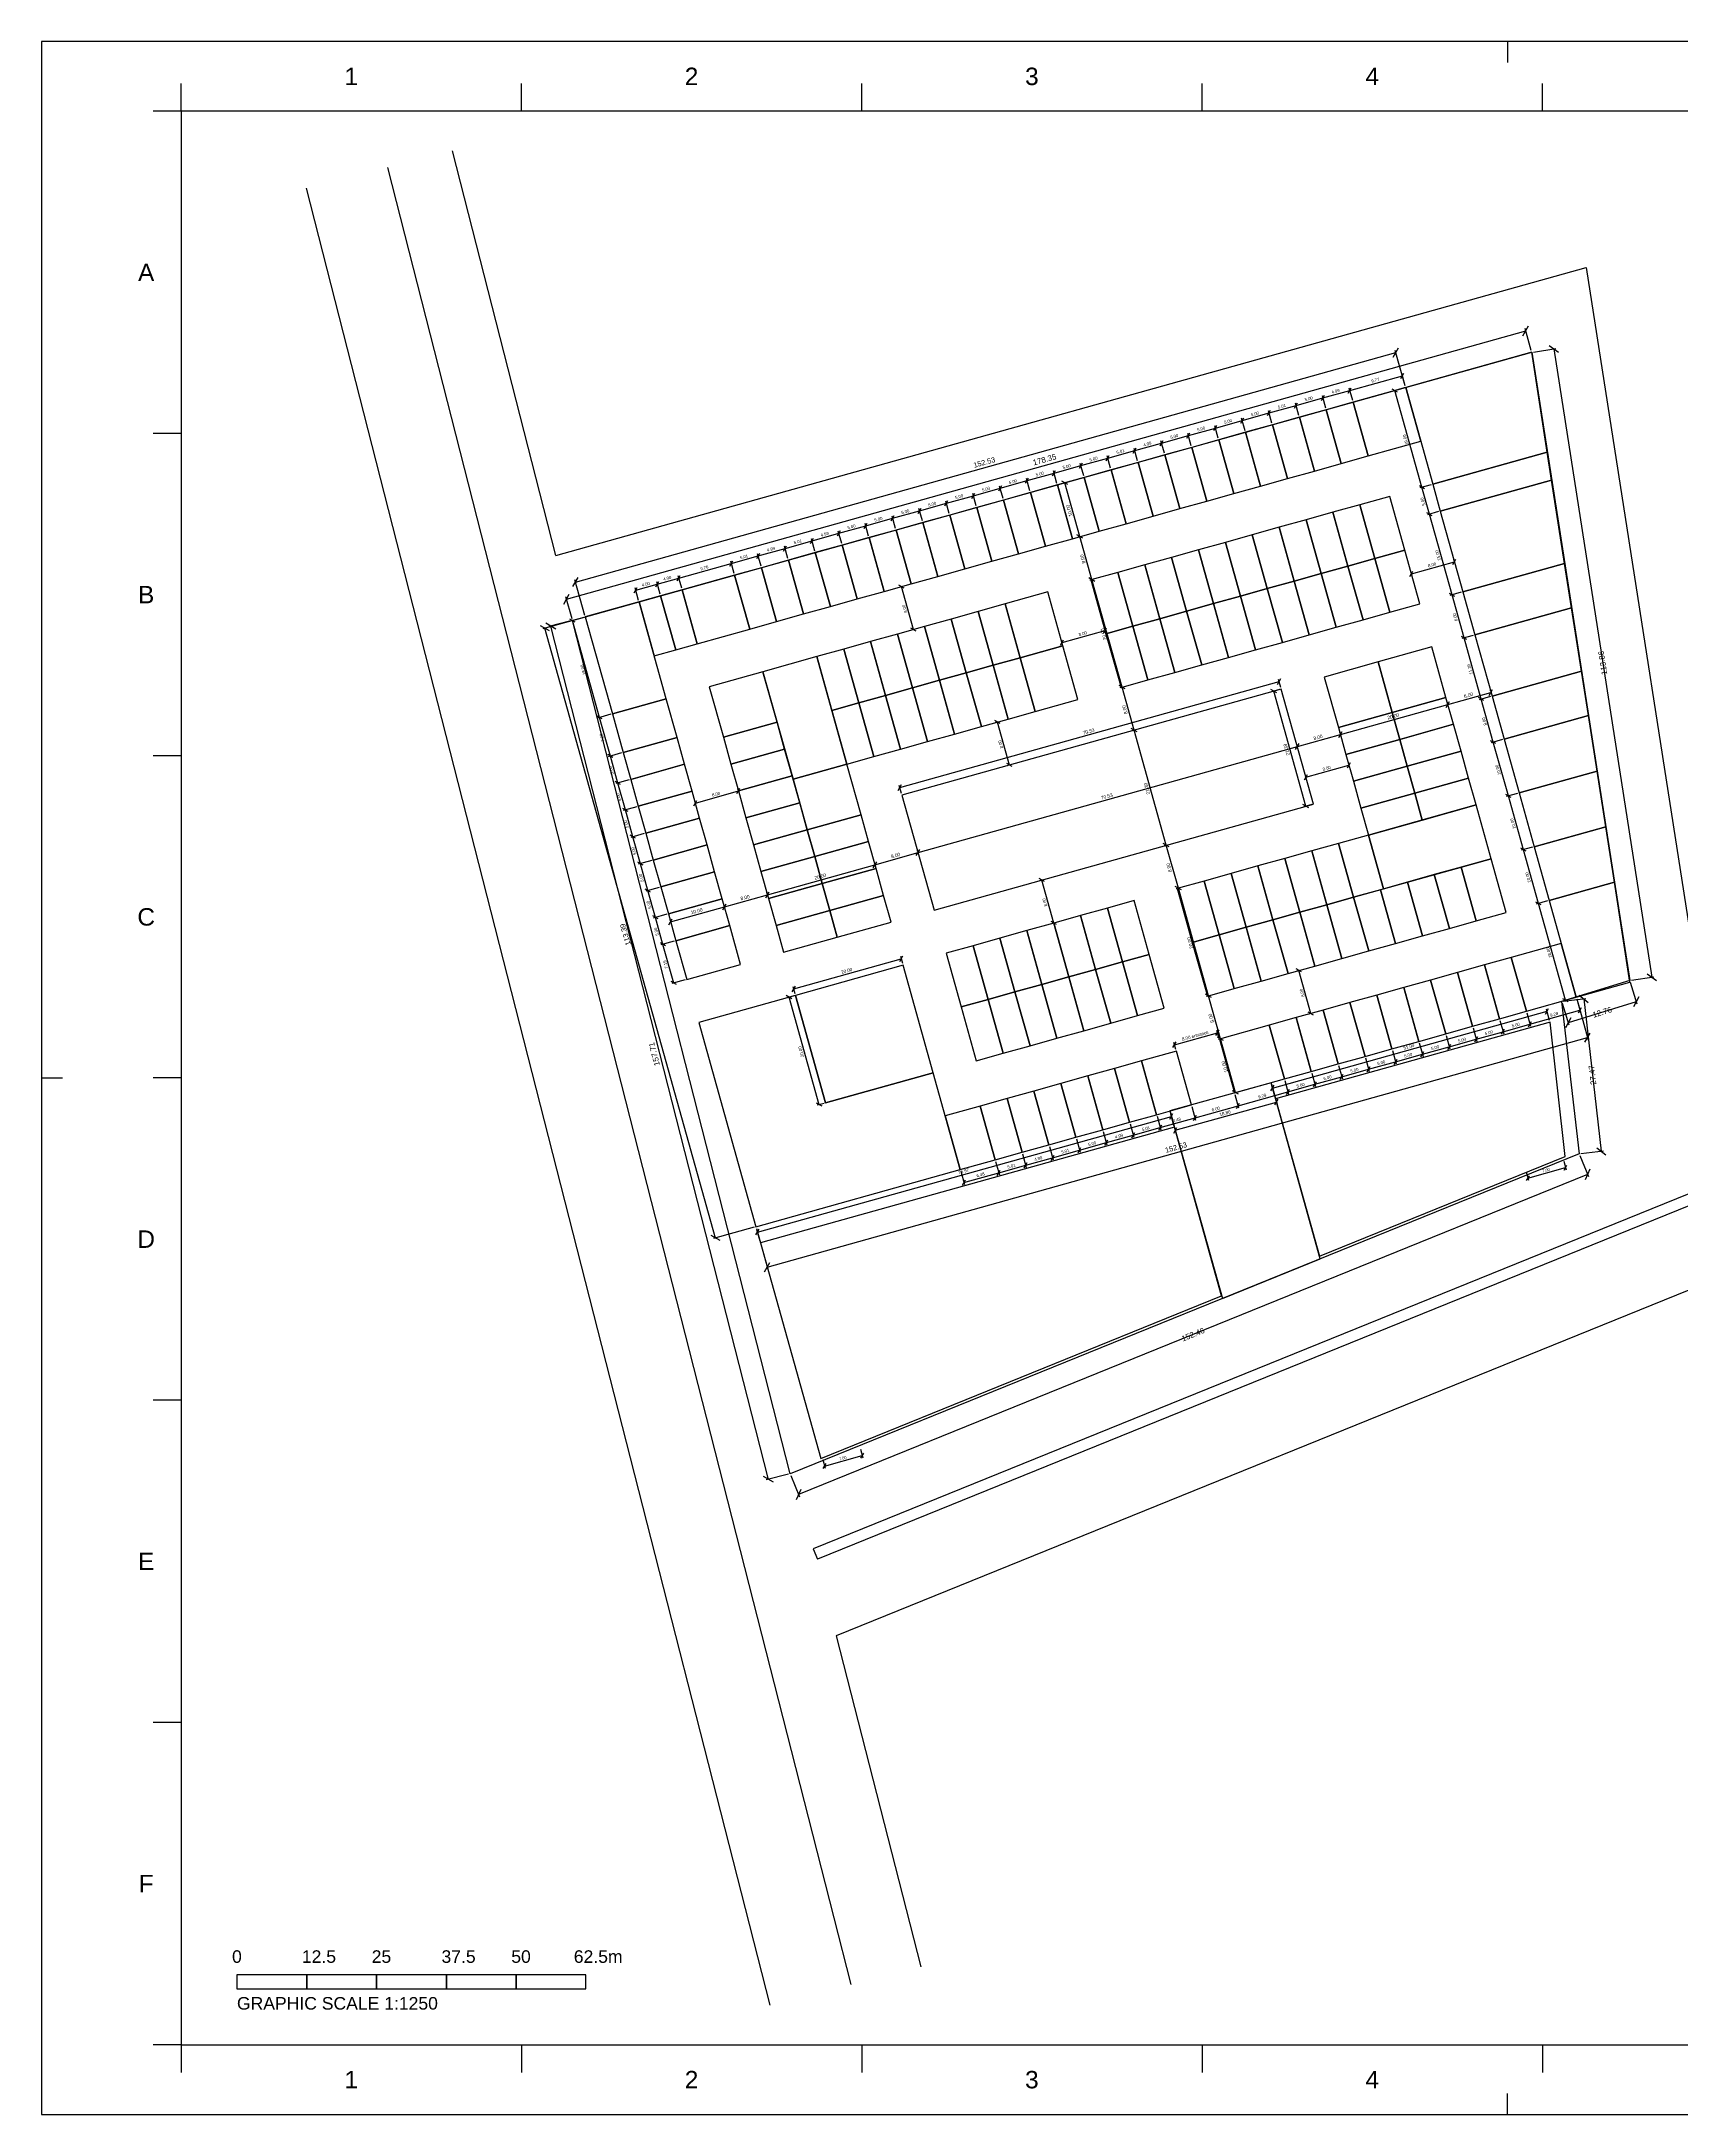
# Model space of a CAD drawing. Header units: metres. Extents: x 0 to 3661, y -5 to 371.
# Drawn here: x 1648.2 to 1941.9, y 0 to 371.2 of the extents above; entities that cross this region are included whole.
import ezdxf
from ezdxf.enums import TextEntityAlignment as Align

# ---------------------------------------------------------------- set-up
doc = ezdxf.new("R2010")
doc.units = ezdxf.units.M
doc.header["$MEASUREMENT"] = 0
for name, color, linetype in [('A3_FRAME', 7, 'Continuous'), ('A3_SHEET', 7, 'Continuous'), ('BLOCK', 7, 'Continuous'), ('BOUNDARY', 6, 'Continuous'), ('COURT', 3, 'Continuous'), ('DIM', 1, 'Continuous'), ('DIM-SITE', 5, 'Continuous'), ('PARKING', 8, 'Continuous'), ('STREET', 8, 'Continuous'), ('TB_LABELS', 7, 'Continuous'), ('TB_LINES_THIN', 7, 'Continuous'), ('TB_SYMBOLS', 7, 'Continuous')]:
    doc.layers.add(name, color=color, linetype=linetype)
doc.styles.get("Standard").update_dxf_attribs({"font": 'arial.ttf'})

msp = doc.modelspace()

# ---------------------------------------------------------------- linework, layer by layer
at = {"layer": 'A3_FRAME'}
for p, q in [((1910.745, 371.25), (1910.745, 367.5)), ((1648.245, 185.625), (1651.995, 185.625)), ((1910.745, 0), (1910.745, 3.75))]:
    msp.add_line(p, q, dxfattribs=at)
msp.add_lwpolyline([(1673.245, 12.5), (2160.745, 12.5), (2160.745, 358.75), (1673.245, 358.75)], close=True, dxfattribs=at)
at = {"layer": 'A3_SHEET'}
msp.add_lwpolyline([(1648.245, 0), (2173.245, 0), (2173.245, 371.25), (1648.245, 371.25)], close=True, dxfattribs=at)
at = {"layer": 'BLOCK'}
for points in [[(1897.367, 291.942), (1917.877, 297.68), (1915.083, 315.589), (1892.518, 309.276)], [(1885.808, 297.015), (1895.212, 299.646), (1892.518, 309.276), (1883.114, 306.645)], [(1876.178, 294.321), (1880.993, 295.668), (1878.299, 305.298), (1873.484, 303.951)], [(1880.993, 295.668), (1885.808, 297.015), (1883.114, 306.645), (1878.299, 305.298)], [(1861.733, 290.28), (1866.548, 291.627), (1863.853, 301.257), (1859.038, 299.91)], [(1866.548, 291.627), (1871.363, 292.974), (1868.669, 302.604), (1863.853, 301.257)], [(1871.363, 292.974), (1876.178, 294.321), (1873.484, 303.951), (1868.669, 302.604)], [(1847.287, 286.238), (1852.102, 287.586), (1849.408, 297.216), (1844.593, 295.869)], [(1852.102, 287.586), (1856.918, 288.933), (1854.223, 298.563), (1849.408, 297.216)], [(1856.918, 288.933), (1861.733, 290.28), (1859.038, 299.91), (1854.223, 298.563)], [(1898.715, 287.127), (1918.653, 292.705), (1917.877, 297.68), (1897.367, 291.942)], [(1837.657, 283.544), (1842.472, 284.891), (1839.778, 294.521), (1834.963, 293.174)], [(1842.472, 284.891), (1847.287, 286.238), (1844.593, 295.869), (1839.778, 294.521)], [(1823.212, 279.503), (1828.027, 280.85), (1825.333, 290.48), (1820.518, 289.133)], [(1828.027, 280.85), (1832.842, 282.197), (1830.148, 291.827), (1825.333, 290.48)], [(1832.842, 282.197), (1837.657, 283.544), (1834.963, 293.174), (1830.148, 291.827)], [(1887.003, 278.658), (1892.358, 280.156), (1889.663, 289.787), (1884.309, 288.289)], [(1902.756, 272.682), (1920.976, 277.779), (1918.649, 292.704), (1898.715, 287.127)], [(1808.766, 275.462), (1813.581, 276.809), (1810.887, 286.439), (1806.072, 285.092)], [(1813.581, 276.809), (1818.397, 278.156), (1815.702, 287.786), (1810.887, 286.439)], [(1818.397, 278.156), (1823.212, 279.503), (1820.518, 289.133), (1815.702, 287.786)], [(1877.373, 275.964), (1882.188, 277.311), (1879.494, 286.942), (1874.679, 285.594)], [(1882.188, 277.311), (1887.003, 278.658), (1884.309, 288.289), (1879.494, 286.942)], [(1794.321, 271.42), (1799.136, 272.767), (1796.442, 282.397), (1791.627, 281.05)], [(1799.136, 272.767), (1803.951, 274.114), (1801.257, 283.745), (1796.442, 282.397)], [(1803.951, 274.114), (1808.766, 275.462), (1806.072, 285.092), (1801.257, 283.745)], [(1862.927, 271.923), (1867.743, 273.27), (1865.048, 282.9), (1860.233, 281.553)], [(1867.743, 273.27), (1872.558, 274.617), (1869.864, 284.247), (1865.048, 282.9)], [(1872.558, 274.617), (1877.373, 275.964), (1874.679, 285.594), (1869.864, 284.247)], [(1784.691, 268.726), (1789.506, 270.073), (1786.812, 279.703), (1781.997, 278.356)], [(1789.506, 270.073), (1794.321, 271.42), (1791.627, 281.05), (1786.812, 279.703)], [(1848.482, 267.882), (1853.297, 269.229), (1850.603, 278.859), (1845.788, 277.512)], [(1853.297, 269.229), (1858.112, 270.576), (1855.418, 280.206), (1850.603, 278.859)], [(1858.112, 270.576), (1862.927, 271.923), (1860.233, 281.553), (1855.418, 280.206)], [(1884.882, 267.681), (1889.697, 269.028), (1887.003, 278.658), (1882.188, 277.311)], [(1889.697, 269.028), (1895.052, 270.526), (1892.358, 280.156), (1887.003, 278.658)], [(1765.657, 263.401), (1775.061, 266.032), (1772.366, 275.662), (1762.963, 273.031)], [(1775.061, 266.032), (1779.876, 267.379), (1777.182, 277.009), (1772.366, 275.662)], [(1779.876, 267.379), (1784.691, 268.726), (1781.997, 278.356), (1777.182, 277.009)], [(1838.852, 265.187), (1843.667, 266.534), (1840.973, 276.165), (1836.158, 274.817)], [(1843.667, 266.534), (1848.482, 267.882), (1845.788, 277.512), (1840.973, 276.165)], [(1875.252, 264.987), (1880.067, 266.334), (1877.373, 275.964), (1872.558, 274.617)], [(1880.067, 266.334), (1884.882, 267.681), (1882.188, 277.311), (1877.373, 275.964)], [(1904.911, 264.977), (1922.222, 269.82), (1920.98, 277.78), (1902.756, 272.682)], [(1757.953, 261.245), (1761.805, 262.323), (1759.11, 271.953), (1755.258, 270.876)], [(1761.805, 262.323), (1765.657, 263.401), (1762.963, 273.031), (1759.11, 271.953)], [(1823.473, 260.885), (1831.148, 263.032), (1828.454, 272.662), (1820.778, 270.515)], [(1860.807, 260.946), (1865.622, 262.293), (1862.927, 271.923), (1858.112, 270.576)], [(1865.622, 262.293), (1870.437, 263.64), (1867.743, 273.27), (1862.927, 271.923)], [(1870.437, 263.64), (1875.252, 264.987), (1872.558, 274.617), (1867.743, 273.27)], [(1750.478, 250.847), (1760.108, 253.541), (1755.258, 270.876), (1745.628, 268.182)], [(1809.027, 256.843), (1813.842, 258.19), (1811.148, 267.821), (1806.333, 266.474)], [(1813.842, 258.19), (1818.657, 259.538), (1815.963, 269.168), (1811.148, 267.821)], [(1818.657, 259.538), (1823.473, 260.885), (1820.778, 270.515), (1815.963, 269.168)], [(1846.361, 256.904), (1851.176, 258.251), (1848.482, 267.882), (1843.667, 266.534)], [(1851.176, 258.251), (1855.992, 259.598), (1853.297, 269.229), (1848.482, 267.882)], [(1855.992, 259.598), (1860.807, 260.946), (1858.112, 270.576), (1853.297, 269.229)], [(1907.98, 254.008), (1923.989, 258.487), (1922.222, 269.82), (1904.911, 264.977)], [(1794.582, 252.802), (1799.397, 254.149), (1796.703, 263.779), (1791.888, 262.432)], [(1799.397, 254.149), (1804.212, 255.496), (1801.518, 265.126), (1796.703, 263.779)], [(1804.212, 255.496), (1809.027, 256.843), (1806.333, 266.474), (1801.518, 265.126)], [(1841.546, 255.557), (1846.361, 256.904), (1843.667, 266.534), (1838.852, 265.187)], [(1782.831, 239.13), (1792.461, 241.825), (1787.072, 261.085), (1777.442, 258.391)], [(1789.767, 251.455), (1794.582, 252.802), (1791.888, 262.432), (1787.072, 261.085)], [(1821.352, 249.907), (1826.167, 251.254), (1823.473, 260.885), (1818.657, 259.538)], [(1826.167, 251.254), (1833.842, 253.402), (1831.148, 263.032), (1823.473, 260.885)], [(1880.476, 248.391), (1890.107, 251.085), (1887.577, 260.128), (1877.947, 257.433)], [(1890.107, 251.085), (1899.737, 253.779), (1897.207, 262.822), (1887.577, 260.128)], [(1770.342, 246.654), (1779.972, 249.348), (1777.442, 258.391), (1767.812, 255.697)], [(1806.906, 245.866), (1811.721, 247.213), (1809.027, 256.843), (1804.212, 255.496)], [(1811.721, 247.213), (1816.537, 248.56), (1813.842, 258.19), (1809.027, 256.843)], [(1816.537, 248.56), (1821.352, 249.907), (1818.657, 259.538), (1813.842, 258.19)], [(1910.135, 246.304), (1925.231, 250.528), (1923.989, 258.487), (1907.98, 254.008)], [(1752.416, 243.918), (1762.046, 246.612), (1760.108, 253.541), (1750.478, 250.847)], [(1792.461, 241.825), (1797.276, 243.172), (1794.582, 252.802), (1789.767, 251.455)], [(1797.276, 243.172), (1802.091, 244.519), (1799.397, 254.149), (1794.582, 252.802)], [(1802.091, 244.519), (1806.906, 245.866), (1804.212, 255.496), (1799.397, 254.149)], [(1891.454, 246.27), (1901.084, 248.964), (1899.737, 253.779), (1890.107, 251.085)], [(1771.689, 241.839), (1781.319, 244.533), (1779.972, 249.348), (1770.342, 246.654)], [(1881.824, 243.576), (1891.454, 246.27), (1890.107, 251.085), (1880.476, 248.391)], [(1892.801, 241.455), (1902.431, 244.149), (1901.084, 248.964), (1891.454, 246.27)], [(1912.83, 236.674), (1926.782, 240.578), (1925.231, 250.528), (1910.135, 246.304)], [(1753.763, 239.103), (1763.394, 241.797), (1762.046, 246.612), (1752.416, 243.918)], [(1883.171, 238.761), (1892.801, 241.455), (1891.454, 246.27), (1881.824, 243.576)], [(1755.11, 234.288), (1764.741, 236.982), (1763.394, 241.797), (1753.763, 239.103)], [(1773.036, 237.024), (1782.666, 239.718), (1781.319, 244.533), (1771.689, 241.839)], [(1785.361, 230.088), (1794.991, 232.782), (1792.461, 241.825), (1782.831, 239.13)], [(1884.518, 233.945), (1894.148, 236.64), (1892.801, 241.455), (1883.171, 238.761)], [(1894.148, 236.64), (1903.778, 239.334), (1902.431, 244.149), (1892.801, 241.455)], [(1774.383, 232.209), (1784.013, 234.903), (1782.666, 239.718), (1773.036, 237.024)], [(1895.495, 231.825), (1905.125, 234.519), (1903.778, 239.334), (1894.148, 236.64)], [(1915.524, 227.044), (1928.334, 230.628), (1926.782, 240.578), (1912.83, 236.674)], [(1756.457, 229.473), (1766.088, 232.167), (1764.741, 236.982), (1755.11, 234.288)], [(1775.73, 227.393), (1785.361, 230.088), (1784.013, 234.903), (1774.383, 232.209)], [(1885.865, 229.13), (1895.495, 231.825), (1894.148, 236.64), (1884.518, 233.945)], [(1888.559, 219.5), (1907.82, 224.888), (1905.125, 234.519), (1885.865, 229.13)], [(1757.805, 224.658), (1767.435, 227.352), (1766.088, 232.167), (1756.457, 229.473)], [(1786.708, 225.273), (1796.338, 227.967), (1794.991, 232.782), (1785.361, 230.088)], [(1918.218, 217.414), (1929.886, 220.678), (1928.334, 230.628), (1915.524, 227.044)], [(1759.152, 219.843), (1768.782, 222.537), (1767.435, 227.352), (1757.805, 224.658)], [(1777.078, 222.578), (1786.708, 225.273), (1785.361, 230.088), (1775.73, 227.393)], [(1788.055, 220.457), (1797.685, 223.152), (1796.338, 227.967), (1786.708, 225.273)], [(1878.39, 216.655), (1883.205, 218.002), (1880.511, 227.632), (1875.695, 226.285)], [(1883.205, 218.002), (1888.559, 219.5), (1885.865, 229.13), (1880.511, 227.632)], [(1778.425, 217.763), (1788.055, 220.457), (1786.708, 225.273), (1777.078, 222.578)], [(1789.402, 215.642), (1799.032, 218.337), (1797.685, 223.152), (1788.055, 220.457)], [(1863.944, 212.614), (1868.759, 213.961), (1866.065, 223.591), (1861.25, 222.244)], [(1868.759, 213.961), (1873.574, 215.308), (1870.88, 224.938), (1866.065, 223.591)], [(1873.574, 215.308), (1878.39, 216.655), (1875.695, 226.285), (1870.88, 224.938)], [(1900.344, 212.413), (1905.159, 213.76), (1902.465, 223.391), (1897.65, 222.043)], [(1905.159, 213.76), (1910.514, 215.258), (1907.82, 224.888), (1902.465, 223.391)], [(1760.499, 215.027), (1770.129, 217.722), (1768.782, 222.537), (1759.152, 219.843)], [(1779.772, 212.948), (1789.402, 215.642), (1788.055, 220.457), (1778.425, 217.763)], [(1854.314, 209.919), (1859.129, 211.267), (1856.435, 220.897), (1851.62, 219.55)], [(1859.129, 211.267), (1863.944, 212.614), (1861.25, 222.244), (1856.435, 220.897)], [(1885.899, 208.372), (1890.714, 209.719), (1888.02, 219.349), (1883.205, 218.002)], [(1890.714, 209.719), (1895.529, 211.066), (1892.835, 220.696), (1888.02, 219.349)], [(1895.529, 211.066), (1900.344, 212.413), (1897.65, 222.043), (1892.835, 220.696)], [(1923.068, 200.079), (1932.679, 202.768), (1929.89, 220.679), (1918.218, 217.414)], [(1761.846, 210.212), (1771.476, 212.906), (1770.129, 217.722), (1760.499, 215.027)], [(1781.119, 208.133), (1790.749, 210.827), (1789.402, 215.642), (1779.772, 212.948)], [(1790.749, 210.827), (1800.379, 213.521), (1799.032, 218.337), (1789.402, 215.642)], [(1837.009, 205.078), (1841.824, 206.425), (1839.13, 216.055), (1834.314, 214.708)], [(1841.824, 206.425), (1846.61, 207.764), (1843.916, 217.394), (1839.13, 216.055)], [(1876.269, 205.678), (1881.084, 207.025), (1878.39, 216.655), (1873.574, 215.308)], [(1881.084, 207.025), (1885.899, 208.372), (1883.205, 218.002), (1878.39, 216.655)], [(1763.784, 203.283), (1773.415, 205.978), (1771.476, 212.906), (1761.846, 210.212)], [(1822.563, 201.037), (1827.378, 202.384), (1824.684, 212.014), (1819.869, 210.667)], [(1827.378, 202.384), (1832.194, 203.731), (1829.499, 213.361), (1824.684, 212.014)], [(1832.194, 203.731), (1837.009, 205.078), (1834.314, 214.708), (1829.499, 213.361)], [(1861.823, 201.636), (1866.639, 202.983), (1863.944, 212.614), (1859.129, 211.267)], [(1866.639, 202.983), (1871.454, 204.331), (1868.759, 213.961), (1863.944, 212.614)], [(1871.454, 204.331), (1876.269, 205.678), (1873.574, 215.308), (1868.759, 213.961)], [(1812.933, 198.342), (1817.748, 199.689), (1815.054, 209.32), (1810.239, 207.973)], [(1817.748, 199.689), (1822.563, 201.037), (1819.869, 210.667), (1815.054, 209.32)], [(1857.008, 200.289), (1861.823, 201.636), (1859.129, 211.267), (1854.314, 209.919)], [(1914.131, 197.579), (1923.068, 200.079), (1920.373, 209.71), (1911.436, 207.209)], [(1834.888, 194.101), (1839.703, 195.448), (1837.009, 205.078), (1832.194, 203.731)], [(1839.703, 195.448), (1844.518, 196.795), (1841.824, 206.425), (1837.009, 205.078)], [(1844.518, 196.795), (1849.304, 198.134), (1846.61, 207.764), (1841.824, 206.425)], [(1899.685, 193.538), (1904.5, 194.885), (1901.806, 204.515), (1896.991, 203.168)], [(1904.5, 194.885), (1909.316, 196.232), (1906.621, 205.862), (1901.806, 204.515)], [(1909.316, 196.232), (1914.131, 197.579), (1911.436, 207.209), (1906.621, 205.862)], [(1820.442, 190.059), (1825.258, 191.406), (1822.563, 201.037), (1817.748, 199.689)], [(1825.258, 191.406), (1830.073, 192.753), (1827.378, 202.384), (1822.563, 201.037)], [(1830.073, 192.753), (1834.888, 194.101), (1832.194, 203.731), (1827.378, 202.384)], [(1890.055, 190.844), (1894.87, 192.191), (1892.176, 201.821), (1887.361, 200.474)], [(1894.87, 192.191), (1899.685, 193.538), (1896.991, 203.168), (1892.176, 201.821)], [(1776.178, 158.984), (1812.773, 169.222), (1807.923, 186.557), (1788.663, 181.168), (1783.274, 200.429), (1765.94, 195.579)], [(1815.627, 188.712), (1820.442, 190.059), (1817.748, 199.689), (1812.933, 198.342)], [(1875.61, 186.802), (1880.425, 188.149), (1877.731, 197.78), (1872.916, 196.432)], [(1880.425, 188.149), (1885.24, 189.496), (1882.546, 199.127), (1877.731, 197.78)], [(1885.24, 189.496), (1890.055, 190.844), (1887.361, 200.474), (1882.546, 199.127)], [(1861.858, 182.955), (1870.795, 185.455), (1868.101, 195.085), (1859.164, 192.585)], [(1870.795, 185.455), (1875.61, 186.802), (1872.916, 196.432), (1868.101, 195.085)], [(1847.909, 179.052), (1854.154, 180.799), (1851.46, 190.43), (1845.214, 188.682)], [(1833.463, 175.011), (1838.278, 176.358), (1835.584, 185.988), (1830.769, 184.641)], [(1838.278, 176.358), (1843.093, 177.705), (1840.399, 187.335), (1835.584, 185.988)], [(1843.093, 177.705), (1847.909, 179.052), (1845.214, 188.682), (1840.399, 187.335)], [(1819.018, 170.97), (1823.833, 172.317), (1821.139, 181.947), (1816.324, 180.6)], [(1823.833, 172.317), (1828.648, 173.664), (1825.954, 183.294), (1821.139, 181.947)], [(1828.648, 173.664), (1833.463, 175.011), (1830.769, 184.641), (1825.954, 183.294)], [(1812.773, 169.222), (1819.018, 170.97), (1816.324, 180.6), (1810.078, 178.853)]]:
    msp.add_lwpolyline(points, close=True, dxfattribs=at)
at = {"layer": 'BOUNDARY'}
msp.add_lwpolyline([(1743.328, 267.54), (1915.083, 315.591), (1932.629, 203.09), (1920.428, 199.341), (1923.577, 172.054), (1782.301, 114.725)], close=True, dxfattribs=at)
at = {"layer": 'COURT'}
for points in [[(1808.083, 215.677), (1876.005, 234.679), (1870.242, 255.278), (1802.32, 236.276)], [(1788.663, 181.168), (1807.923, 186.557), (1802.535, 205.817), (1783.274, 200.429)], [(1859.699, 146.132), (1877.23, 153.248), (1868.407, 184.787), (1850.302, 179.722)]]:
    msp.add_lwpolyline(points, close=True, dxfattribs=at)
at = {"layer": 'DIM'}
for p, q in [((1891.658, 310.92), (1892.193, 311.87)), ((1877.711, 307.418), (1882.516, 308.763)), ((1882.249, 308.288), (1882.784, 309.238)), ((1882.249, 308.288), (1882.784, 309.238)), ((1883.028, 306.933), (1882.409, 309.148)), ((1883.028, 306.933), (1882.409, 309.148)), ((1882.516, 308.763), (1891.925, 311.395)), ((1891.067, 308.47), (1890.116, 309.005)), ((1892.229, 309.196), (1890.207, 308.63)), ((1895.441, 291.403), (1890.592, 308.738)), ((1892.437, 309.565), (1891.817, 311.78)), ((1863.256, 303.374), (1868.071, 304.721)), ((1867.804, 304.246), (1868.339, 305.197)), ((1867.804, 304.246), (1868.339, 305.197)), ((1868.583, 302.892), (1867.963, 305.107)), ((1868.583, 302.892), (1867.963, 305.107)), ((1868.071, 304.721), (1872.896, 306.071)), ((1872.628, 305.596), (1873.163, 306.547)), ((1872.628, 305.596), (1873.163, 306.547)), ((1873.408, 304.241), (1872.788, 306.457)), ((1873.408, 304.241), (1872.788, 306.457)), ((1872.896, 306.071), (1877.711, 307.418)), ((1877.443, 306.943), (1877.978, 307.894)), ((1877.443, 306.943), (1877.978, 307.894)), ((1878.223, 305.589), (1877.603, 307.803)), ((1878.223, 305.589), (1877.603, 307.803)), ((1853.358, 300.205), (1853.893, 301.155)), ((1853.358, 300.205), (1853.893, 301.155)), ((1854.138, 298.85), (1853.518, 301.065)), ((1854.138, 298.85), (1853.518, 301.065)), ((1853.626, 300.68), (1858.441, 302.027)), ((1858.173, 301.552), (1858.708, 302.503)), ((1858.173, 301.552), (1858.708, 302.503)), ((1858.953, 300.197), (1858.333, 302.413)), ((1858.953, 300.197), (1858.333, 302.413)), ((1858.441, 302.027), (1863.256, 303.374)), ((1862.988, 302.899), (1863.523, 303.85)), ((1862.988, 302.899), (1863.523, 303.85)), ((1863.768, 301.545), (1863.148, 303.76)), ((1863.768, 301.545), (1863.148, 303.76)), ((1838.913, 296.163), (1839.448, 297.114)), ((1838.913, 296.163), (1839.448, 297.114)), ((1839.692, 294.809), (1839.073, 297.024)), ((1839.692, 294.809), (1839.073, 297.024)), ((1839.18, 296.639), (1844.005, 297.989)), ((1843.738, 297.513), (1844.273, 298.464)), ((1843.738, 297.513), (1844.273, 298.464)), ((1844.517, 296.159), (1843.897, 298.374)), ((1844.517, 296.159), (1843.897, 298.374)), ((1844.005, 297.989), (1848.811, 299.333)), ((1848.543, 298.858), (1849.078, 299.808)), ((1848.543, 298.858), (1849.078, 299.808)), ((1849.322, 297.503), (1848.703, 299.718)), ((1849.322, 297.503), (1848.703, 299.718)), ((1848.811, 299.333), (1853.626, 300.68)), ((1824.735, 292.597), (1829.55, 293.945)), ((1829.283, 293.469), (1829.818, 294.42)), ((1829.283, 293.469), (1829.818, 294.42)), ((1830.062, 292.115), (1829.442, 294.33)), ((1830.062, 292.115), (1829.442, 294.33)), ((1829.55, 293.945), (1834.365, 295.292)), ((1834.098, 294.816), (1834.633, 295.767)), ((1834.098, 294.816), (1834.633, 295.767)), ((1834.877, 293.462), (1834.257, 295.677)), ((1834.877, 293.462), (1834.257, 295.677)), ((1834.365, 295.292), (1839.18, 296.639)), ((1810.29, 288.556), (1815.105, 289.903)), ((1814.837, 289.428), (1815.372, 290.379)), ((1814.837, 289.428), (1815.372, 290.379)), ((1815.617, 288.073), (1814.997, 290.288)), ((1815.617, 288.073), (1814.997, 290.288)), ((1815.105, 289.903), (1819.92, 291.25)), ((1819.652, 290.775), (1820.187, 291.726)), ((1819.652, 290.775), (1820.187, 291.726)), ((1820.432, 289.421), (1819.812, 291.635)), ((1820.432, 289.421), (1819.812, 291.635)), ((1819.92, 291.25), (1824.735, 292.597)), ((1824.467, 292.122), (1825.003, 293.073)), ((1824.467, 292.122), (1825.003, 293.073)), ((1825.247, 290.768), (1824.627, 292.983)), ((1825.247, 290.768), (1824.627, 292.983)), ((1832.04, 291.903), (1830.962, 292.509)), ((1831.212, 292.125), (1831.116, 292.098)), ((1834.195, 282.576), (1831.501, 292.206)), ((1895.917, 291.136), (1894.966, 291.671)), ((1895.917, 291.136), (1894.966, 291.671)), ((1897.078, 291.861), (1895.056, 291.295)), ((1897.078, 291.861), (1895.056, 291.295)), ((1896.788, 286.588), (1895.441, 291.403)), ((1800.392, 285.387), (1800.927, 286.337)), ((1800.392, 285.387), (1800.927, 286.337)), ((1801.171, 284.032), (1800.552, 286.247)), ((1801.171, 284.032), (1800.552, 286.247)), ((1800.659, 285.862), (1805.475, 287.209)), ((1805.207, 286.734), (1805.742, 287.684)), ((1805.207, 286.734), (1805.742, 287.684)), ((1805.987, 285.379), (1805.367, 287.594)), ((1805.987, 285.379), (1805.367, 287.594)), ((1805.475, 287.209), (1810.29, 288.556)), ((1810.022, 288.081), (1810.557, 289.032)), ((1810.022, 288.081), (1810.557, 289.032)), ((1810.802, 286.726), (1810.182, 288.941)), ((1810.802, 286.726), (1810.182, 288.941)), ((1897.264, 286.32), (1896.313, 286.856)), ((1897.264, 286.32), (1896.313, 286.856)), ((1898.426, 287.046), (1896.403, 286.48)), ((1898.426, 287.046), (1896.403, 286.48)), ((1900.83, 272.143), (1896.788, 286.588)), ((1785.956, 281.348), (1786.491, 282.299)), ((1785.956, 281.348), (1786.491, 282.299)), ((1786.736, 279.994), (1786.116, 282.208)), ((1786.736, 279.994), (1786.116, 282.208)), ((1786.224, 281.823), (1791.029, 283.168)), ((1790.762, 282.692), (1791.297, 283.643)), ((1790.762, 282.692), (1791.297, 283.643)), ((1791.541, 281.338), (1790.922, 283.553)), ((1791.541, 281.338), (1790.922, 283.553)), ((1791.029, 283.168), (1795.844, 284.515)), ((1795.577, 284.039), (1796.112, 284.99)), ((1795.577, 284.039), (1796.112, 284.99)), ((1796.356, 282.685), (1795.737, 284.9)), ((1796.356, 282.685), (1795.737, 284.9)), ((1795.844, 284.515), (1800.659, 285.862)), ((1834.734, 282.272), (1833.656, 282.879)), ((1834.734, 282.272), (1833.656, 282.879)), ((1833.906, 282.495), (1833.81, 282.468)), ((1833.906, 282.495), (1833.81, 282.468)), ((1836.35, 274.871), (1834.195, 282.576)), ((1771.769, 277.779), (1776.594, 279.129)), ((1776.326, 278.654), (1776.861, 279.604)), ((1776.326, 278.654), (1776.861, 279.604)), ((1777.106, 277.299), (1776.486, 279.514)), ((1777.106, 277.299), (1776.486, 279.514)), ((1776.594, 279.129), (1781.399, 280.473)), ((1781.132, 279.998), (1781.667, 280.949)), ((1781.132, 279.998), (1781.667, 280.949)), ((1781.911, 278.644), (1781.291, 280.859)), ((1781.911, 278.644), (1781.291, 280.859)), ((1781.399, 280.473), (1786.224, 281.823)), ((1900.977, 277.609), (1901.512, 278.559)), ((1901.164, 278.373), (1901.137, 278.469)), ((1758.518, 274.072), (1762.37, 275.15)), ((1762.102, 274.674), (1762.637, 275.625)), ((1762.102, 274.674), (1762.637, 275.625)), ((1762.882, 273.32), (1762.262, 275.535)), ((1762.882, 273.32), (1762.262, 275.535)), ((1762.37, 275.15), (1771.769, 277.779)), ((1771.501, 277.304), (1772.036, 278.255)), ((1771.501, 277.304), (1772.036, 278.255)), ((1772.281, 275.95), (1771.661, 278.164)), ((1772.281, 275.95), (1771.661, 278.164)), ((1836.889, 274.568), (1835.812, 275.175)), ((1836.889, 274.568), (1835.812, 275.175)), ((1836.061, 274.791), (1835.965, 274.764)), ((1836.061, 274.791), (1835.965, 274.764)), ((1841.739, 255.611), (1836.35, 274.871)), ((1893.273, 275.453), (1893.808, 276.404)), ((1893.459, 276.218), (1893.433, 276.314)), ((1893.54, 275.929), (1901.244, 278.084)), ((1754.398, 272.519), (1754.933, 273.47)), ((1755.177, 271.164), (1754.558, 273.38)), ((1754.666, 272.994), (1758.518, 274.072)), ((1758.25, 273.597), (1758.785, 274.547)), ((1758.25, 273.597), (1758.785, 274.547)), ((1759.03, 272.242), (1758.41, 274.457)), ((1759.03, 272.242), (1758.41, 274.457)), ((1802.727, 273.371), (1801.776, 273.906)), ((1801.963, 273.558), (1801.866, 273.531)), ((1804.407, 265.935), (1802.252, 273.639)), ((1901.305, 271.875), (1900.355, 272.41)), ((1901.305, 271.875), (1900.355, 272.41)), ((1902.467, 272.601), (1900.445, 272.035)), ((1902.467, 272.601), (1900.445, 272.035)), ((1902.985, 264.438), (1900.83, 272.143)), ((1743.792, 267.267), (1742.841, 267.802)), ((1745.339, 268.101), (1742.932, 267.427)), ((1748.166, 250.2), (1743.317, 267.535)), ((1804.882, 265.667), (1803.932, 266.202)), ((1804.118, 265.854), (1804.022, 265.827)), ((1830.716, 263.144), (1831.251, 264.095)), ((1830.903, 263.908), (1830.876, 264.005)), ((1830.983, 263.619), (1838.688, 265.775)), ((1838.42, 265.299), (1838.955, 266.25)), ((1838.607, 266.064), (1838.58, 266.16)), ((1903.461, 264.171), (1902.51, 264.706)), ((1903.461, 264.171), (1902.51, 264.706)), ((1904.622, 264.897), (1902.6, 264.331)), ((1904.622, 264.897), (1902.6, 264.331)), ((1906.054, 253.47), (1902.985, 264.438)), ((1801.943, 237.624), (1869.865, 256.626)), ((1869.562, 256.088), (1870.168, 257.165)), ((1870.162, 255.567), (1869.757, 257.012)), ((1842.277, 255.308), (1841.2, 255.914)), ((1842.277, 255.308), (1841.2, 255.914)), ((1841.45, 255.53), (1841.354, 255.503)), ((1841.45, 255.53), (1841.354, 255.503)), ((1843.894, 247.907), (1841.739, 255.611)), ((1869.433, 254.598), (1868.355, 255.204)), ((1869.953, 255.197), (1868.509, 254.793)), ((1874.657, 234.302), (1868.894, 254.901)), ((1880.827, 247.139), (1900.087, 252.527)), ((1899.784, 251.989), (1900.39, 253.066)), ((1899.784, 251.989), (1900.39, 253.066)), ((1900.006, 252.816), (1899.979, 252.912)), ((1900.006, 252.816), (1899.979, 252.912)), ((1900.087, 252.527), (1907.791, 254.683)), ((1906.529, 253.202), (1905.579, 253.737)), ((1906.529, 253.202), (1905.579, 253.737)), ((1907.691, 253.928), (1905.669, 253.362)), ((1907.691, 253.928), (1905.669, 253.362)), ((1908.209, 245.766), (1906.054, 253.47)), ((1907.488, 254.144), (1908.095, 255.221)), ((1907.71, 254.972), (1907.684, 255.068)), ((1748.642, 249.933), (1747.691, 250.468)), ((1748.642, 249.933), (1747.691, 250.468)), ((1750.189, 250.766), (1747.781, 250.093)), ((1750.189, 250.766), (1747.781, 250.093)), ((1750.106, 243.267), (1748.166, 250.2)), ((1819.901, 249.101), (1818.95, 249.636)), ((1819.137, 249.288), (1819.04, 249.261)), ((1821.581, 241.664), (1819.426, 249.368)), ((1844.433, 247.603), (1843.355, 248.21)), ((1844.433, 247.603), (1843.355, 248.21)), ((1843.605, 247.826), (1843.509, 247.799)), ((1843.605, 247.826), (1843.509, 247.799)), ((1849.657, 227.308), (1843.894, 247.907)), ((1872.819, 244.445), (1873.426, 245.522)), ((1872.819, 244.445), (1873.426, 245.522)), ((1873.042, 245.272), (1873.015, 245.369)), ((1873.042, 245.272), (1873.015, 245.369)), ((1873.123, 244.983), (1880.827, 247.139)), ((1880.523, 246.6), (1881.13, 247.678)), ((1880.523, 246.6), (1881.13, 247.678)), ((1880.746, 247.428), (1880.719, 247.524)), ((1880.746, 247.428), (1880.719, 247.524)), ((1908.685, 245.498), (1907.734, 246.033)), ((1908.685, 245.498), (1907.734, 246.033)), ((1909.846, 246.224), (1907.824, 245.658)), ((1909.846, 246.224), (1907.824, 245.658)), ((1910.904, 236.135), (1908.209, 245.766)), ((1750.582, 242.999), (1749.631, 243.534)), ((1750.582, 242.999), (1749.631, 243.534)), ((1752.129, 243.832), (1749.721, 243.159)), ((1752.129, 243.832), (1749.721, 243.159)), ((1751.453, 238.452), (1750.106, 243.267)), ((1805.201, 225.981), (1873.123, 244.983)), ((1822.056, 241.397), (1821.106, 241.932)), ((1821.292, 241.583), (1821.196, 241.556)), ((1874.658, 239.494), (1882.362, 241.65)), ((1882.095, 241.174), (1882.63, 242.125)), ((1882.282, 241.939), (1882.255, 242.035)), ((1751.929, 238.184), (1750.978, 238.719)), ((1751.929, 238.184), (1750.978, 238.719)), ((1753.476, 239.017), (1751.068, 238.344)), ((1753.476, 239.017), (1751.068, 238.344)), ((1752.8, 233.636), (1751.453, 238.452)), ((1801.64, 237.085), (1802.246, 238.163)), ((1802.24, 236.565), (1801.836, 238.009)), ((1874.391, 239.019), (1874.926, 239.97)), ((1874.577, 239.783), (1874.55, 239.879)), ((1753.276, 233.369), (1752.325, 233.904)), ((1753.276, 233.369), (1752.325, 233.904)), ((1754.823, 234.202), (1752.415, 233.529)), ((1754.823, 234.202), (1752.415, 233.529)), ((1765.064, 234.393), (1765.599, 235.344)), ((1765.251, 235.157), (1765.224, 235.253)), ((1765.332, 234.868), (1773.036, 237.024)), ((1772.769, 236.548), (1773.304, 237.499)), ((1772.955, 237.312), (1772.928, 237.409)), ((1875.196, 233.999), (1874.118, 234.605)), ((1875.717, 234.598), (1874.272, 234.194)), ((1911.379, 235.868), (1910.428, 236.403)), ((1911.379, 235.868), (1910.428, 236.403)), ((1912.541, 236.593), (1910.518, 236.028)), ((1912.541, 236.593), (1910.518, 236.028)), ((1913.598, 226.505), (1910.904, 236.135)), ((1754.148, 228.821), (1752.8, 233.636)), ((1754.623, 228.554), (1753.672, 229.089)), ((1754.623, 228.554), (1753.672, 229.089)), ((1756.17, 229.387), (1753.762, 228.714)), ((1756.17, 229.387), (1753.762, 228.714)), ((1755.495, 224.006), (1754.148, 228.821)), ((1804.897, 225.442), (1805.504, 226.52)), ((1804.897, 225.442), (1805.504, 226.52)), ((1850.196, 227.005), (1849.118, 227.611)), ((1850.196, 227.005), (1849.118, 227.611)), ((1849.368, 227.227), (1849.272, 227.2)), ((1849.368, 227.227), (1849.272, 227.2)), ((1851.813, 219.603), (1849.657, 227.308)), ((1914.073, 226.238), (1913.122, 226.773)), ((1914.073, 226.238), (1913.122, 226.773)), ((1915.235, 226.963), (1913.212, 226.397)), ((1915.235, 226.963), (1913.212, 226.397)), ((1916.292, 216.875), (1913.598, 226.505)), ((1755.97, 223.739), (1755.019, 224.274)), ((1755.97, 223.739), (1755.019, 224.274)), ((1757.517, 224.572), (1755.109, 223.898)), ((1757.517, 224.572), (1755.109, 223.898)), ((1756.842, 219.191), (1755.495, 224.006)), ((1778.236, 218.437), (1797.496, 223.826)), ((1797.193, 223.287), (1797.8, 224.364)), ((1797.193, 223.287), (1797.8, 224.364)), ((1797.416, 224.115), (1797.389, 224.211)), ((1797.416, 224.115), (1797.389, 224.211)), ((1797.496, 223.826), (1805.201, 225.981)), ((1805.12, 226.27), (1805.093, 226.366)), ((1805.12, 226.27), (1805.093, 226.366)), ((1757.317, 218.924), (1756.366, 219.459)), ((1757.317, 218.924), (1756.366, 219.459)), ((1758.864, 219.757), (1756.457, 219.083)), ((1758.864, 219.757), (1756.457, 219.083)), ((1758.189, 214.376), (1756.842, 219.191)), ((1827.819, 220.798), (1826.869, 221.333)), ((1827.055, 220.984), (1826.959, 220.957)), ((1829.499, 213.361), (1827.344, 221.065)), ((1852.351, 219.3), (1851.274, 219.907)), ((1852.351, 219.3), (1851.274, 219.907)), ((1851.524, 219.523), (1851.427, 219.496)), ((1851.524, 219.523), (1851.427, 219.496)), ((1857.201, 200.343), (1851.813, 219.603)), ((1760.902, 213.588), (1770.532, 216.282)), ((1770.229, 215.743), (1770.835, 216.821)), ((1770.229, 215.743), (1770.835, 216.821)), ((1770.451, 216.571), (1770.424, 216.667)), ((1770.451, 216.571), (1770.424, 216.667)), ((1770.532, 216.282), (1778.236, 218.437)), ((1777.933, 217.899), (1778.539, 218.976)), ((1777.933, 217.899), (1778.539, 218.976)), ((1778.155, 218.726), (1778.128, 218.823)), ((1778.155, 218.726), (1778.128, 218.823)), ((1916.767, 216.607), (1915.817, 217.142)), ((1916.767, 216.607), (1915.817, 217.142)), ((1917.929, 217.333), (1915.907, 216.767)), ((1917.929, 217.333), (1915.907, 216.767)), ((1921.142, 199.54), (1916.292, 216.875)), ((1758.664, 214.108), (1757.714, 214.644)), ((1758.664, 214.108), (1757.714, 214.644)), ((1760.211, 214.942), (1757.804, 214.268)), ((1760.211, 214.942), (1757.804, 214.268)), ((1759.536, 209.561), (1758.189, 214.376)), ((1760.598, 213.049), (1761.205, 214.126)), ((1760.821, 213.877), (1760.794, 213.973)), ((1829.975, 213.094), (1829.024, 213.629)), ((1829.21, 213.28), (1829.114, 213.253)), ((1760.011, 209.293), (1759.061, 209.828)), ((1760.011, 209.293), (1759.061, 209.828)), ((1761.558, 210.127), (1759.151, 209.453)), ((1761.558, 210.127), (1759.151, 209.453)), ((1761.473, 202.637), (1759.536, 209.561)), ((1782.951, 201.584), (1802.211, 206.973)), ((1801.926, 206.466), (1802.497, 207.48)), ((1802.454, 206.106), (1802.104, 207.358)), ((1873.884, 204.61), (1872.933, 205.145)), ((1873.12, 204.797), (1873.023, 204.77)), ((1875.564, 197.173), (1873.409, 204.877)), ((1761.949, 202.369), (1760.998, 202.904)), ((1763.495, 203.203), (1761.088, 202.529)), ((1782.665, 201.077), (1783.236, 202.091)), ((1783.193, 200.718), (1782.843, 201.97)), ((1857.74, 200.04), (1856.662, 200.646)), ((1857.74, 200.04), (1856.662, 200.646)), ((1782.626, 199.82), (1781.612, 200.391)), ((1782.985, 200.348), (1781.733, 199.998)), ((1787.507, 180.845), (1782.119, 200.105)), ((1856.912, 200.262), (1856.816, 200.235)), ((1856.912, 200.262), (1856.816, 200.235)), ((1859.356, 192.639), (1857.201, 200.343)), ((1868.676, 183.824), (1917.828, 197.575)), ((1876.039, 196.906), (1875.089, 197.441)), ((1875.275, 197.092), (1875.179, 197.066)), ((1914.212, 197.29), (1914.885, 194.882)), ((1914.212, 197.29), (1914.885, 194.882)), ((1914.777, 195.268), (1923.714, 197.768)), ((1917.543, 197.068), (1918.114, 198.082)), ((1918.286, 195.938), (1917.721, 197.96)), ((1921.617, 199.273), (1920.666, 199.808)), ((1922.779, 199.998), (1920.756, 199.433)), ((1923.148, 199.79), (1923.822, 197.383)), ((1923.447, 197.293), (1923.982, 198.243)), ((1851.136, 191.585), (1858.84, 193.741)), ((1858.555, 193.234), (1859.126, 194.248)), ((1859.083, 192.874), (1858.733, 194.126)), ((1899.766, 193.249), (1900.44, 190.841)), ((1899.766, 193.249), (1900.44, 190.841)), ((1904.581, 194.596), (1905.255, 192.188)), ((1904.581, 194.596), (1905.255, 192.188)), ((1905.147, 192.573), (1909.962, 193.921)), ((1909.396, 195.943), (1910.07, 193.535)), ((1909.396, 195.943), (1910.07, 193.535)), ((1909.695, 193.445), (1910.23, 194.396)), ((1909.695, 193.445), (1910.23, 194.396)), ((1909.962, 193.921), (1914.777, 195.268)), ((1914.51, 194.792), (1915.045, 195.743)), ((1914.51, 194.792), (1915.045, 195.743)), ((1850.851, 191.078), (1851.422, 192.092)), ((1851.379, 190.719), (1851.028, 191.971)), ((1859.895, 192.336), (1858.817, 192.942)), ((1859.895, 192.336), (1858.817, 192.942)), ((1859.067, 192.558), (1858.971, 192.531)), ((1859.067, 192.558), (1858.971, 192.531)), ((1862.05, 183.009), (1859.356, 192.639)), ((1890.136, 190.555), (1890.81, 188.147)), ((1890.136, 190.555), (1890.81, 188.147)), ((1890.702, 188.532), (1895.517, 189.879)), ((1894.951, 191.902), (1895.625, 189.494)), ((1894.951, 191.902), (1895.625, 189.494)), ((1895.249, 189.404), (1895.784, 190.355)), ((1895.249, 189.404), (1895.784, 190.355)), ((1895.517, 189.879), (1900.332, 191.226)), ((1900.065, 190.751), (1900.6, 191.702)), ((1900.065, 190.751), (1900.6, 191.702)), ((1900.332, 191.226), (1905.147, 192.573)), ((1904.88, 192.098), (1905.415, 193.049)), ((1904.88, 192.098), (1905.415, 193.049)), ((1875.691, 186.513), (1876.364, 184.106)), ((1875.691, 186.513), (1876.364, 184.106)), ((1876.257, 184.491), (1881.072, 185.838)), ((1880.506, 187.86), (1881.179, 185.453)), ((1880.506, 187.86), (1881.179, 185.453)), ((1880.804, 185.363), (1881.339, 186.313)), ((1880.804, 185.363), (1881.339, 186.313)), ((1881.072, 185.838), (1885.887, 187.185)), ((1885.321, 189.207), (1885.994, 186.8)), ((1885.321, 189.207), (1885.994, 186.8)), ((1885.619, 186.71), (1886.154, 187.661)), ((1885.619, 186.71), (1886.154, 187.661)), ((1885.887, 187.185), (1890.702, 188.532)), ((1890.434, 188.057), (1890.969, 189.008)), ((1890.434, 188.057), (1890.969, 189.008)), ((1862.589, 182.706), (1861.512, 183.312)), ((1861.762, 182.928), (1861.665, 182.901)), ((1861.939, 182.666), (1862.612, 180.258)), ((1861.939, 182.666), (1862.612, 180.258)), ((1862.505, 180.644), (1871.441, 183.144)), ((1868.391, 183.317), (1868.961, 184.331)), ((1868.487, 184.498), (1869.484, 180.935)), ((1869.134, 182.187), (1868.568, 184.209)), ((1870.876, 185.166), (1871.549, 182.759)), ((1870.876, 185.166), (1871.549, 182.759)), ((1871.174, 182.668), (1871.709, 183.619)), ((1871.174, 182.668), (1871.709, 183.619)), ((1871.441, 183.144), (1876.257, 184.491)), ((1875.989, 184.016), (1876.524, 184.966)), ((1875.989, 184.016), (1876.524, 184.966)), ((1776.447, 158.021), (1850.571, 178.759)), ((1788.014, 180.56), (1787, 181.13)), ((1788.374, 181.088), (1787.122, 180.737)), ((1847.994, 178.765), (1848.668, 176.357)), ((1847.994, 178.765), (1848.668, 176.357)), ((1848.56, 176.742), (1854.8, 178.488)), ((1850.286, 178.252), (1850.856, 179.266)), ((1850.382, 179.433), (1851.379, 175.87)), ((1851.029, 177.122), (1850.463, 179.144)), ((1851.272, 176.255), (1869.376, 181.32)), ((1854.235, 180.511), (1854.908, 178.103)), ((1854.235, 180.511), (1854.908, 178.103)), ((1854.533, 178.013), (1855.068, 178.964)), ((1854.533, 178.013), (1855.068, 178.964)), ((1854.8, 178.488), (1862.505, 180.644)), ((1862.237, 180.168), (1862.772, 181.119)), ((1862.237, 180.168), (1862.772, 181.119)), ((1869.091, 180.813), (1869.662, 181.827)), ((1833.549, 174.723), (1834.222, 172.316)), ((1833.549, 174.723), (1834.222, 172.316)), ((1838.364, 176.07), (1839.038, 173.663)), ((1838.364, 176.07), (1839.038, 173.663)), ((1838.662, 173.573), (1839.197, 174.523)), ((1838.662, 173.573), (1839.197, 174.523)), ((1838.93, 174.048), (1843.735, 175.393)), ((1843.169, 177.415), (1843.843, 175.007)), ((1843.169, 177.415), (1843.843, 175.007)), ((1843.468, 174.917), (1844.003, 175.868)), ((1843.468, 174.917), (1844.003, 175.868)), ((1843.735, 175.393), (1848.56, 176.742)), ((1848.292, 176.267), (1848.828, 177.218)), ((1848.292, 176.267), (1848.828, 177.218)), ((1850.986, 175.748), (1851.557, 176.762)), ((1823.919, 172.029), (1824.592, 169.621)), ((1823.919, 172.029), (1824.592, 169.621)), ((1824.484, 170.007), (1829.29, 171.351)), ((1828.724, 173.374), (1829.398, 170.966)), ((1828.724, 173.374), (1829.398, 170.966)), ((1829.022, 170.876), (1829.557, 171.827)), ((1829.022, 170.876), (1829.557, 171.827)), ((1829.29, 171.351), (1834.115, 172.701)), ((1833.847, 172.226), (1834.382, 173.176)), ((1833.847, 172.226), (1834.382, 173.176)), ((1834.115, 172.701), (1838.93, 174.048)), ((1812.854, 168.933), (1813.527, 166.526)), ((1813.152, 166.436), (1813.687, 167.387)), ((1813.419, 166.911), (1819.66, 168.657)), ((1819.094, 170.679), (1819.767, 168.272)), ((1819.094, 170.679), (1819.767, 168.272)), ((1819.392, 168.182), (1819.927, 169.132)), ((1819.392, 168.182), (1819.927, 169.132)), ((1819.66, 168.657), (1824.484, 170.007)), ((1824.217, 169.531), (1824.752, 170.482)), ((1824.217, 169.531), (1824.752, 170.482)), ((1914.091, 168.846), (1914.522, 167.305)), ((1914.164, 167.246), (1914.664, 168.134)), ((1914.414, 167.69), (1921.155, 169.576)), ((1920.832, 170.732), (1921.263, 169.191)), ((1920.905, 169.132), (1921.405, 170.02)), ((1776.162, 157.514), (1776.733, 158.528)), ((1776.905, 156.384), (1776.339, 158.406)), ((1794.898, 119.166), (1795.329, 117.625)), ((1788.157, 117.28), (1788.588, 115.739)), ((1788.231, 115.68), (1788.73, 116.568)), ((1788.48, 116.124), (1795.221, 118.01)), ((1794.972, 117.566), (1795.471, 118.454))]:
    msp.add_line(p, q, dxfattribs=at)
at = {"layer": 'DIM-SITE'}
for p, q in [((1742.25, 271.392), (1914.006, 319.443)), ((1913.506, 318.556), (1914.505, 320.33)), ((1915.002, 315.88), (1913.898, 319.828)), ((1890.303, 314.712), (1891.23, 316.36)), ((1892.437, 309.565), (1890.659, 315.921)), ((1915.38, 315.637), (1919.431, 316.269)), ((1918.213, 316.808), (1919.858, 315.607)), ((1919.035, 316.207), (1936.581, 203.706)), ((1743.877, 274.441), (1890.767, 315.536)), ((1743.413, 273.617), (1744.34, 275.265)), ((1745.547, 268.47), (1743.769, 274.826)), ((1741.751, 270.505), (1742.75, 272.28)), ((1743.247, 267.829), (1742.143, 271.778)), ((1745.339, 268.101), (1738.02, 266.053)), ((1743.037, 267.466), (1739.064, 266.453)), ((1739.229, 265.697), (1737.581, 266.625)), ((1768.955, 156.964), (1738.405, 266.161)), ((1740.328, 266.032), (1738.576, 267.072)), ((1778.425, 113.737), (1739.452, 266.552)), ((1935.759, 204.307), (1937.404, 203.106)), ((1932.717, 202.803), (1933.922, 198.884)), ((1932.926, 203.136), (1936.977, 203.768)), ((1920.516, 199.054), (1921.72, 195.135)), ((1920.726, 199.376), (1924.799, 199.845)), ((1933.804, 199.266), (1921.603, 195.518)), ((1923.148, 199.79), (1925.196, 192.471)), ((1923.604, 200.432), (1925.199, 199.167)), ((1924.402, 199.8), (1927.55, 172.513)), ((1934.281, 200.166), (1933.327, 198.367)), ((1922.08, 196.417), (1921.126, 194.618)), ((1924.625, 192.033), (1925.552, 193.68)), ((1778.199, 151.762), (1925.088, 192.857)), ((1923.689, 171.776), (1925.231, 167.977)), ((1923.875, 172.089), (1927.948, 172.559)), ((1926.752, 173.145), (1928.348, 171.88)), ((1925.081, 168.348), (1783.805, 111.019)), ((1925.477, 169.286), (1924.684, 167.41)), ((1769.779, 156.5), (1768.131, 157.427)), ((1775.889, 158.904), (1768.57, 156.856)), ((1776.259, 158.695), (1778.306, 151.376)), ((1777.735, 150.938), (1778.662, 152.586)), ((1779.301, 113.217), (1777.549, 114.256)), ((1782.01, 114.651), (1778.037, 113.638)), ((1782.414, 114.447), (1783.955, 110.648)), ((1784.202, 111.956), (1783.409, 110.081))]:
    msp.add_line(p, q, dxfattribs=at)
at = {"layer": 'PARKING'}
for points in [[(1877.095, 153.729), (1921.063, 171.575), (1918.367, 195.649), (1869.215, 181.898)], [(1787.787, 117.488), (1859.564, 146.613), (1851.11, 176.833), (1776.986, 156.095)]]:
    msp.add_lwpolyline(points, close=True, dxfattribs=at)
at = {"layer": 'STREET'}
for p, q in [((1740.362, 279.171), (1721.873, 351.667)), ((1793.236, 23.29), (1710.245, 348.702)), ((1778.701, 19.583), (1695.711, 344.995)), ((1740.362, 279.171), (1924.858, 330.786)), ((1924.858, 330.786), (1948.065, 181.992)), ((2042.263, 205.108), (1786.451, 101.3)), ((2043.015, 203.255), (1787.203, 99.447)), ((2048.279, 190.282), (1790.568, 85.704)), ((1786.451, 101.3), (1787.203, 99.447)), ((1790.568, 85.704), (1805.676, 26.463))]:
    msp.add_line(p, q, dxfattribs=at)
at = {"layer": 'TB_LINES_THIN'}
for p, q in [((1673.245, 358.75), (1673.245, 363.75)), ((1734.182, 358.75), (1734.182, 363.75)), ((1795.12, 358.75), (1795.12, 363.75)), ((1856.057, 358.75), (1856.057, 363.75)), ((1916.995, 358.75), (1916.995, 363.75)), ((1673.245, 358.75), (1668.245, 358.75)), ((1673.245, 301.042), (1668.245, 301.042)), ((1673.245, 243.333), (1668.245, 243.333)), ((1673.245, 185.625), (1668.245, 185.625)), ((1673.245, 127.917), (1668.245, 127.917)), ((1673.245, 70.208), (1668.245, 70.208)), ((1673.245, 12.5), (1668.245, 12.5)), ((1673.245, 12.5), (1673.245, 7.5)), ((1734.182, 12.5), (1734.182, 7.5)), ((1795.12, 12.5), (1795.12, 7.5)), ((1856.057, 12.5), (1856.057, 7.5)), ((1916.995, 12.5), (1916.995, 7.5))]:
    msp.add_line(p, q, dxfattribs=at)
at = {"layer": 'TB_SYMBOLS'}
for points in [[(1683.245, 22.5), (1695.745, 22.5), (1695.745, 25), (1683.245, 25)], [(1695.745, 22.5), (1708.245, 22.5), (1708.245, 25), (1695.745, 25)], [(1708.245, 22.5), (1720.745, 22.5), (1720.745, 25), (1708.245, 25)], [(1720.745, 22.5), (1733.245, 22.5), (1733.245, 25), (1720.745, 25)], [(1733.245, 22.5), (1745.745, 22.5), (1745.745, 25), (1733.245, 25)]]:
    msp.add_lwpolyline(points, close=True, dxfattribs=at)

# ---------------------------------------------------------------- texts
at = {"layer": 'DIM'}
for s, height, rotation, p in [('4.99', 0.54, 15.6299, (1880.043, 308.343)), ('9.77', 0.54, 15.6299, (1887.15, 310.332)), ('5.00', 0.54, 15.6299, (1865.593, 304.301)), ('5.01', 0.54, 15.6299, (1870.413, 305.649)), ('5.00', 0.54, 15.6299, (1875.233, 306.998)), ('5.00', 0.54, 15.6299, (1851.147, 300.259)), ('5.00', 0.54, 15.6299, (1855.963, 301.606)), ('5.00', 0.54, 15.6299, (1860.778, 302.954)), ('18.00', 0.54, 105.6299, (1892.764, 300)), ('5.01', 0.54, 15.6299, (1841.522, 297.567)), ('4.99', 0.54, 15.6299, (1846.337, 298.913)), ('5.00', 0.54, 15.6299, (1827.072, 293.524)), ('5.00', 0.54, 15.6299, (1831.887, 294.871)), ('5.00', 0.54, 15.6299, (1836.702, 296.218)), ('5.00', 0.54, 15.6299, (1812.627, 289.482)), ('5.00', 0.54, 15.6299, (1817.442, 290.83)), ('5.00', 0.54, 15.6299, (1822.257, 292.177)), ('5.00', 0.54, 15.6299, (1798.181, 285.441)), ('5.00', 0.54, 15.6299, (1802.996, 286.788)), ('5.00', 0.54, 15.6299, (1807.811, 288.135)), ('10.00', 0.612, 105.6299, (1832.561, 287.311)), ('5.00', 0.54, 105.6299, (1895.862, 288.925)), ('4.99', 0.54, 15.6299, (1788.556, 282.748)), ('5.00', 0.54, 15.6299, (1793.366, 284.094)), ('5.01', 0.54, 15.6299, (1774.11, 278.707)), ('4.99', 0.54, 15.6299, (1778.926, 280.054)), ('5.01', 0.54, 15.6299, (1783.741, 281.401)), ('8.00', 0.612, 105.6299, (1834.986, 278.643)), ('15.00', 0.54, 105.6299, (1898.556, 279.295)), ('4.00', 0.54, 15.6299, (1760.373, 274.864)), ('9.76', 0.54, 15.6299, (1766.999, 276.717)), ('8.00', 0.54, 15.6299, (1897.322, 277.259)), ('4.00', 0.54, 15.6299, (1756.521, 273.786)), ('8.00', 0.54, 105.6299, (1803.076, 269.716)), ('8.00', 0.54, 105.6299, (1901.655, 268.22)), ('8.00', 0.54, 15.6299, (1834.765, 264.95)), ('20.00', 0.612, 105.6299, (1838.758, 265.161)), ('18.00', 0.54, 105.6299, (1745.489, 258.797)), ('11.39', 0.54, 105.6299, (1904.267, 258.883)), ('8.00', 0.612, 15.6299, (1903.859, 253.891)), ('8.00', 0.612, 105.6299, (1842.53, 251.679)), ('20.00', 0.612, 15.6299, (1890.377, 250.12)), ('8.00', 0.54, 105.6299, (1906.879, 249.547)), ('7.20', 0.54, 105.6299, (1748.884, 246.663)), ('8.00', 0.54, 105.6299, (1820.251, 245.446)), ('70.53', 0.612, 15.6299, (1835.824, 247.412)), ('21.39', 0.612, 105.6299, (1871.489, 244.521)), ('8.00', 0.612, 15.6299, (1876.895, 246.348)), ('5.00', 0.54, 105.6299, (1750.527, 240.788)), ('8.00', 0.54, 15.6299, (1878.44, 240.825)), ('10.00', 0.54, 105.6299, (1909.304, 240.88)), ('21.39', 0.612, 105.6299, (1846.489, 237.527)), ('5.00', 0.54, 105.6299, (1751.874, 235.973)), ('8.00', 0.54, 15.6299, (1769.113, 236.199)), ('70.53', 0.612, 15.6299, (1839.081, 235.769)), ('5.00', 0.54, 105.6299, (1753.221, 231.158)), ('10.00', 0.54, 105.6299, (1911.998, 231.249)), ('5.00', 0.54, 105.6299, (1754.568, 226.343)), ('8.00', 0.612, 15.6299, (1801.268, 225.19)), ('8.00', 0.612, 105.6299, (1850.448, 223.375)), ('5.00', 0.54, 105.6299, (1755.915, 221.528)), ('20.00', 0.612, 15.6299, (1787.786, 221.418)), ('10.00', 0.54, 105.6299, (1914.692, 221.619)), ('5.00', 0.54, 105.6299, (1757.263, 216.713)), ('10.00', 0.612, 15.6299, (1765.637, 215.221)), ('8.00', 0.612, 15.6299, (1774.304, 217.646)), ('8.00', 0.54, 105.6299, (1828.169, 217.142)), ('5.00', 0.54, 105.6299, (1758.61, 211.898)), ('20.00', 0.612, 105.6299, (1854.22, 209.893)), ('18.00', 0.54, 105.6299, (1918.464, 208.137)), ('7.19', 0.54, 105.6299, (1760.252, 206.028)), ('20.00', 0.576, 15.6299, (1792.506, 204.548)), ('8.00', 0.54, 105.6299, (1874.233, 200.955)), ('8.00', 0.612, 105.6299, (1857.992, 196.411)), ('9.28', 0.54, 15.6299, (1919.175, 196.771)), ('8.00 entrance', 0.576, 15.6299, (1854.913, 192.933)), ('5.00', 0.54, 15.6299, (1907.484, 193.5)), ('5.00', 0.54, 15.6299, (1912.299, 194.847)), ('20.00', 0.576, 105.6299, (1784.543, 190.4)), ('51.04', 0.576, 15.6299, (1893.177, 190.969)), ('5.00', 0.54, 15.6299, (1893.039, 189.459)), ('5.00', 0.54, 15.6299, (1897.854, 190.806)), ('5.00', 0.54, 15.6299, (1902.669, 192.153)), ('10.00', 0.612, 105.6299, (1860.417, 187.744)), ('5.00', 0.54, 15.6299, (1878.593, 185.417)), ('5.00', 0.54, 15.6299, (1883.408, 186.764)), ('5.00', 0.54, 15.6299, (1888.224, 188.111)), ('9.28', 0.54, 15.6299, (1866.902, 182.146)), ('5.00', 0.54, 15.6299, (1873.778, 184.07)), ('6.48', 0.54, 15.6299, (1851.609, 177.868)), ('8.00', 0.54, 15.6299, (1858.582, 179.819)), ('18.80', 0.576, 15.6299, (1860.248, 179.057)), ('4.99', 0.54, 15.6299, (1841.262, 174.973)), ('5.01', 0.54, 15.6299, (1846.077, 176.32)), ('4.99', 0.54, 15.6299, (1826.816, 170.932)), ('5.01', 0.54, 15.6299, (1831.632, 172.279)), ('5.00', 0.54, 15.6299, (1836.451, 173.627)), ('76.97', 0.576, 15.6299, (1813.434, 168.66)), ('6.48', 0.54, 15.6299, (1816.469, 168.037)), ('5.01', 0.54, 15.6299, (1822.001, 169.585)), ('7.00', 0.504, 15.6299, (1917.719, 168.869)), ('7.00', 0.504, 15.6299, (1791.785, 117.303))]:
    msp.add_text(s, height=height, rotation=rotation, dxfattribs=at).set_placement(p, align=Align.CENTER)
at = {"layer": 'DIM-SITE'}
for s, height, rotation, p in [('178.35', 1.008, 15.6296, (1827.996, 295.889)), ('152.53', 0.936, 15.6299, (1817.199, 295.427)), ('113.86', 1.008, 98.8646, (1928.293, 260.032)), ('113.39', 0.936, 105.6299, (1753.242, 211.44)), ('12.76', 1.008, 17.0801, (1927.847, 196.924)), ('157.71', 1.008, 104.3074, (1758.464, 190.023)), ('27.47', 1.008, 96.5819, (1926.463, 186.212)), ('152.53', 0.936, 15.6299, (1851.521, 172.747)), ('152.46', 1.008, 22.0872, (1854.627, 139.229))]:
    msp.add_text(s, height=height, rotation=rotation, dxfattribs=at).set_placement(p, align=Align.CENTER)
at = {"layer": 'TB_LABELS'}
for s, height, p in [('1', 3.125, (1702.5, 363.438)), ('2', 3.125, (1763.437, 363.438)), ('3', 3.125, (1824.375, 363.438)), ('4', 3.125, (1885.312, 363.438)), ('A', 3.125, (1665.539, 328.333)), ('B', 3.125, (1665.539, 270.625)), ('C', 3.125, (1665.418, 212.917)), ('D', 3.125, (1665.418, 155.208)), ('E', 3.125, (1665.539, 97.5)), ('F', 3.125, (1665.661, 39.792)), ('0', 2.25, (1682.371, 27.166)), ('12.5', 2.25, (1694.871, 27.166)), ('25', 2.25, (1707.371, 27.166)), ('37.5', 2.25, (1719.871, 27.166)), ('50', 2.25, (1732.371, 27.166)), ('62.5m', 2.25, (1743.562, 27.166)), ('GRAPHIC SCALE 1:1250', 2.25, (1683.245, 18.791)), ('1', 3.125, (1702.5, 4.688)), ('2', 3.125, (1763.437, 4.688)), ('3', 3.125, (1824.375, 4.688)), ('4', 3.125, (1885.312, 4.688))]:
    msp.add_text(s, height=height, dxfattribs=at).set_placement(p)

doc.saveas('drawing.dxf')
